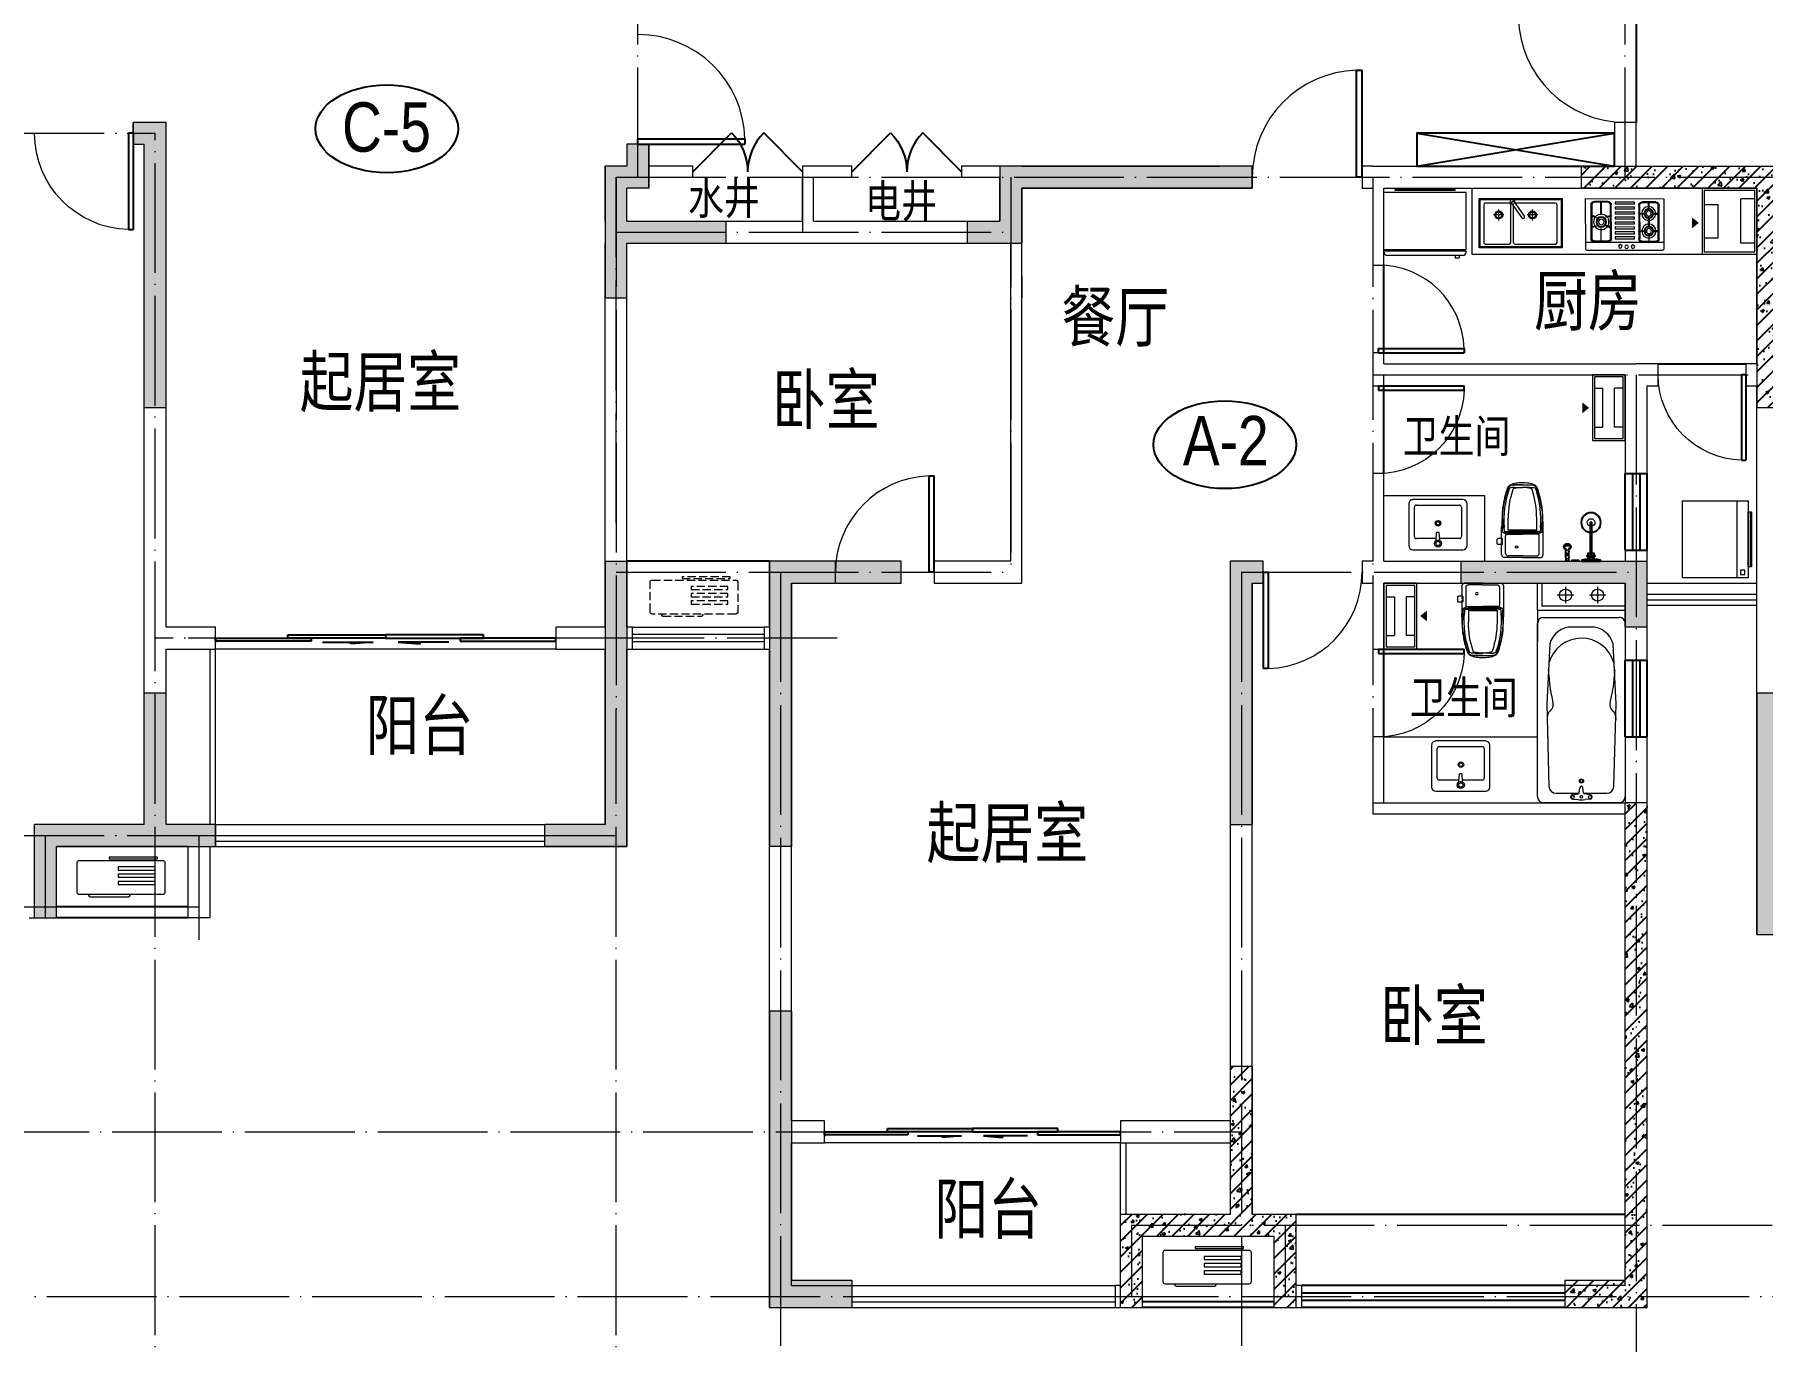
# Model space of a CAD drawing. Extents: x -20965 to 69695, y -16099 to 25481.
# Drawn here: x 33252 to 49002, y -2029 to 9880 of the extents above; entities that cross this region are included whole.
import ezdxf
from ezdxf.enums import TextEntityAlignment as Align

# ---------------------------------------------------------------- set-up
doc = ezdxf.new("R2010")
doc.units = 0
doc.header["$LTSCALE"] = 1000
doc.header["$MEASUREMENT"] = 0
doc.linetypes.add('DASH', pattern=[0.35, 0.25, -0.1])
doc.linetypes.add('DOTE', pattern=[2.42, 2, -0.2, 0.02, -0.2])
doc.layers.get('0').update_dxf_attribs({"linetype": 'CONTINUOUS'})
for name, color, linetype in [('AXIS', 3, 'CONTINUOUS'), ('fd', 4, 'CONTINUOUS'), ('RAIL', 163, 'CONTINUOUS'), ('T-DESW', 6, 'CONTINUOUS'), ('WINDOW', 4, 'CONTINUOUS')]:
    doc.layers.add(name, color=color, linetype=linetype)
for name, color, linetype, lineweight in [('DOTE', 251, 'DOTE', 0), ('WALL', 255, 'CONTINUOUS', 20), ('五金', 136, 'CONTINUOUS', 9), ('家具', 159, 'CONTINUOUS', 9), ('看线', 170, 'CONTINUOUS', 0)]:
    doc.layers.add(name, color=color, linetype=linetype, lineweight=lineweight)
doc.styles.add('Arial', font='ARIAL.TTF')
pattern_1 = [(45, (-2010137.66, 221629.54), (-70.710678, 70.710678), []), (50, (-2010137.66, 221629.54), (286.904073, -25.100854), [30, -330]), (355, (-2010137.66, 221629.54), (-55.500533, 300.876853), [24, -264]), (100.4514, (-2010113.75, 221627.45), (231.403753, 275.775817), [25.496076, -280.456845]), (46.1842, (-2010137.66, 221709.54), (426.89642, -66.207606), [45, -495]), (96.6356, (-2010102.1, 221704.02), (373.86508, 389.64715), [38.244115, -420.6852]), (351.1842, (-2010137.66, 221709.54), (373.86478, 389.64744), [36, -396]), (21, (-2010097.66, 221689.54), (238.76282, -161.047556), [30, -330]), (326, (-2010097.66, 221689.54), (97.326133, 290.06002), [24, -264]), (71.4514, (-2010077.77, 221676.12), (336.08905, 129.0122), [25.496076, -280.456845]), (37.5, (-2010137.66, 221629.54), (4.863942, 133.1575415), [0, -260.8, 0, -268, 0, -265]), (7.5, (-2010137.66, 221629.54), (105.227815, 157.764685), [0, -152.8, 0, -254.8, 0, -101]), (327.5, (-2010226.86, 221629.54), (213.5289745, -9.0219487), [0, -100, 0, -312, 0, -414]), (317.5, (-2010266.86, 221629.54), (233.274468, 40.041993), [0, -130, 0, -207.2, 0, -294])]

# ---------------------------------------------------------------- blocks, each defined once
blk = doc.blocks.new('$plan$00000489')
for p, q in [((-1520, -310), (-1520, 310)), ((-1470, 360), (-50, 360)), ((0, 310), (0, -310)), ((-81, 18), (-122, 12)), ((-64, 71), (-72, 27)), ((-29, 71), (-25, 30)), ((-81, -18), (-122, -12)), ((-64, -71), (-72, -27)), ((-29, -71), (-25, -30)), ((-50, -360), (-1470, -360))]:
    blk.add_line(p, q)
blk.add_lwpolyline([(-77, 81), (-77, 207, 0.398606), (-134, 267), (-810, 285), (-1299, 260, 0.354414), (-1441, 76), (-1441, -76, 0.354414), (-1299, -260), (-810, -285), (-134, -267, 0.398606), (-77, -207), (-77, -20)], format="xyb")
at = {"lineweight": 13}
for points in [[(-1090, 273), (-1074, 271), (-1056, 270), (-1039, 268), (-1022, 266), (-1005, 265), (-989, 263), (-974, 262), (-961, 260), (-949, 259), (-939, 257), (-929, 256), (-921, 255), (-914, 253), (-908, 252), (-902, 251), (-896, 250), (-891, 249), (-886, 247), (-881, 246), (-876, 245), (-871, 244), (-866, 243), (-860, 241), (-855, 240), (-849, 239), (-844, 238), (-838, 237), (-832, 236), (-826, 236), (-821, 235), (-816, 234), (-811, 234), (-806, 234), (-801, 234), (-797, 234), (-793, 235), (-790, 235), (-786, 236), (-783, 237), (-779, 238), (-776, 240), (-773, 241), (-770, 243), (-767, 245), (-764, 247), (-762, 249), (-759, 251), (-757, 253), (-754, 255), (-752, 257), (-750, 259), (-748, 262), (-746, 264), (-744, 265), (-742, 267), (-740, 269), (-737, 271), (-735, 272), (-733, 273), (-730, 274), (-727, 275), (-723, 276), (-719, 277), (-714, 278), (-709, 279), (-703, 280), (-696, 281), (-690, 282), (-683, 283)], [(-1090, -273), (-1074, -271), (-1056, -270), (-1039, -268), (-1022, -266), (-1005, -265), (-989, -263), (-974, -262), (-961, -260), (-949, -259), (-939, -257), (-929, -256), (-921, -255), (-914, -253), (-908, -252), (-902, -251), (-896, -250), (-891, -249), (-886, -247), (-881, -246), (-876, -245), (-871, -244), (-866, -243), (-860, -241), (-855, -240), (-849, -239), (-844, -238), (-838, -237), (-832, -236), (-826, -236), (-821, -235), (-816, -234), (-811, -234), (-806, -234), (-801, -234), (-797, -234), (-793, -235), (-790, -235), (-786, -236), (-783, -237), (-779, -238), (-776, -240), (-773, -241), (-770, -243), (-767, -245), (-764, -247), (-762, -249), (-759, -251), (-757, -253), (-754, -255), (-752, -257), (-750, -259), (-748, -262), (-746, -264), (-744, -265), (-742, -267), (-740, -269), (-737, -271), (-735, -272), (-733, -273), (-730, -274), (-727, -275), (-723, -276), (-719, -277), (-714, -278), (-709, -279), (-703, -280), (-696, -281), (-690, -282), (-685, -282)]]:
    blk.add_lwpolyline(points, dxfattribs=at)
blk.add_lwpolyline([(-77, 20), (-77, 81)])
for centre, radius in [((-178, 0), 17.6), ((-47, 71), 12.6), ((-47, -71), 12.6)]:
    blk.add_circle(centre, radius, dxfattribs=at)
for centre, radius in [((-178, 0), 11.6), ((-48, 0), 9.88)]:
    blk.add_circle(centre, radius)
for centre, radius, start, end in [((-1470, 310), 50, 90, 180), ((-50, 310), 50, 0, 90), ((-122, 0), 12.5, 90, 270), ((-82, 28), 10, 278.2472, 349.7858), ((-47, 71), 17.6, 360, 180), ((-324, 0), 300, 354.3229, 5.6771), ((-82, -28), 10, 10.2142, 81.7528), ((-47, -71), 17.6, 180, 0), ((-1470, -310), 50, 180, 270), ((-50, -310), 50, 270, 0)]:
    blk.add_arc(centre, radius, start, end)
blk.add_arc((-1073, 0), 276, 105.6385, 254.9629, dxfattribs=at)
blk = doc.blocks.new('A$C0C200289')
at = {"layer": '家具'}
for p, q in [((-150, 72), (-150, 597)), ((600, 597), (-150, 597)), ((500, 623), (-48, 623)), ((-48, 613), (-48, 623)), ((500, 613), (-48, 613)), ((500, 613), (500, 623)), ((600, 72), (600, 597)), ((-144, 72), (-150, 72)), ((-150, 53), (-150, 62)), ((-144, 62), (-150, 62)), ((-144, 62), (-144, 72)), ((568, 22), (-118, 22)), ((499, 22), (499, 0)), ((535, 22), (535, 0)), ((594, 62), (594, 72)), ((594, 72), (600, 72)), ((594, 62), (600, 62)), ((600, 53), (600, 62)), ((499, 0), (535, 0))]:
    blk.add_line(p, q, dxfattribs=at)
at = {"layer": '家具', "color": 251}
for p, q in [((594, 72), (-144, 72)), ((594, 62), (-144, 62))]:
    blk.add_line(p, q, dxfattribs=at)
at = {"layer": '家具'}
for centre, start, end in [((-118, 53), 180, 270), ((568, 53), 270, 0)]:
    blk.add_arc(centre, 31.5, start, end, dxfattribs=at)
blk = doc.blocks.new('A$C1BE601A8')
at = {"layer": '家具'}
for p, q in [((0, 0), (0, 450)), ((0, 450), (757, 450)), ((757, 450), (757, 0)), ((757, 0), (0, 0))]:
    blk.add_line(p, q, dxfattribs=at)
at = {"layer": '家具', "color": 251}
for p, q in [((10, 10), (10, 440)), ((10, 440), (747, 440)), ((41, 393), (41, 50)), ((273, 408), (56, 408)), ((178, 248), (178, 348)), ((288, 50), (288, 393)), ((315, 427), (293, 411)), ((293, 411), (390, 273)), ((311, 393), (311, 50)), ((412, 288), (315, 427)), ((695, 408), (326, 408)), ((486, 248), (486, 348)), ((710, 50), (710, 393)), ((747, 440), (747, 10)), ((226, 300), (130, 300)), ((534, 300), (438, 300)), ((747, 10), (10, 10)), ((56, 35), (273, 35)), ((326, 35), (695, 35))]:
    blk.add_line(p, q, dxfattribs=at)
for centre, radius in [((178, 300), 36.1), ((178, 300), 27.1), ((486, 300), 36.1), ((486, 300), 27.1)]:
    blk.add_circle(centre, radius, dxfattribs=at)
for centre, radius, start, end in [((56, 393), 15, 90, 180), ((273, 393), 15, 0, 90), ((304, 419), 21.7, 342.6068, 267.3353), ((326, 393), 15, 90, 180), ((695, 393), 15, 0, 90), ((401, 281), 13.3, 214.971, 34.971), ((56, 50), 15, 180, 270), ((273, 50), 15, 270, 0), ((326, 50), 15, 180, 270), ((695, 50), 15, 270, 0)]:
    blk.add_arc(centre, radius, start, end, dxfattribs=at)
blk = doc.blocks.new('ddfdf')
at = {"layer": '家具'}
for p, q in [((15801, -30110), (15801, -30822)), ((16260, -30111), (15801, -30110)), ((16270, -30121), (16270, -30812)), ((15801, -30822), (16260, -30822))]:
    blk.add_line(p, q, dxfattribs=at)
at = {"layer": '家具', "color": 251}
for p, q in [((15826, -30314), (15826, -30189)), ((15834, -30314), (15834, -30189)), ((15856, -30159), (16163, -30159)), ((15856, -30167), (16163, -30167)), ((15952, -30159), (15957, -30157)), ((15968, -30208), (15952, -30159)), ((15957, -30157), (15973, -30206)), ((15973, -30206), (15968, -30208)), ((16062, -30157), (16046, -30206)), ((16046, -30206), (16051, -30208)), ((16051, -30208), (16067, -30159)), ((16067, -30159), (16062, -30157)), ((16185, -30189), (16185, -30315)), ((16193, -30189), (16193, -30315)), ((16201, -30822), (16202, -30111)), ((15829, -30248), (15829, -30252)), ((15947, -30248), (15829, -30248)), ((15829, -30252), (15947, -30252)), ((15832, -30556), (15832, -30379)), ((15832, -30379), (15849, -30379)), ((15849, -30379), (15849, -30556)), ((16163, -30337), (15856, -30336)), ((16163, -30345), (15856, -30344)), ((15878, -30556), (15878, -30380)), ((15878, -30380), (15894, -30380)), ((15894, -30380), (15894, -30556)), ((15923, -30556), (15923, -30380)), ((15923, -30380), (15940, -30380)), ((15940, -30380), (15940, -30556)), ((15947, -30252), (15947, -30248)), ((15968, -30295), (15952, -30344)), ((15952, -30344), (15957, -30346)), ((15957, -30346), (15973, -30297)), ((15973, -30297), (15968, -30295)), ((15968, -30556), (15968, -30380)), ((15968, -30380), (15985, -30380)), ((15985, -30380), (15985, -30556)), ((16014, -30556), (16014, -30380)), ((16014, -30380), (16030, -30380)), ((16030, -30380), (16030, -30556)), ((16046, -30297), (16051, -30295)), ((16062, -30346), (16046, -30297)), ((16051, -30295), (16067, -30344)), ((16059, -30556), (16059, -30380)), ((16059, -30380), (16076, -30380)), ((16067, -30344), (16062, -30346)), ((16072, -30252), (16072, -30248)), ((16072, -30248), (16190, -30248)), ((16190, -30253), (16072, -30252)), ((16076, -30380), (16076, -30556)), ((16104, -30556), (16104, -30380)), ((16104, -30380), (16121, -30380)), ((16121, -30380), (16121, -30556)), ((16150, -30556), (16150, -30380)), ((16150, -30380), (16166, -30380)), ((16166, -30380), (16166, -30556)), ((16190, -30248), (16190, -30253)), ((15829, -30682), (15829, -30686)), ((15904, -30682), (15829, -30682)), ((15829, -30686), (15904, -30686)), ((15831, -30750), (15831, -30624)), ((15849, -30556), (15832, -30556)), ((15839, -30750), (15839, -30624)), ((15861, -30594), (16167, -30595)), ((15861, -30602), (16167, -30603)), ((15894, -30556), (15878, -30556)), ((15904, -30686), (15904, -30682)), ((15940, -30556), (15923, -30556)), ((15937, -30595), (15937, -30654)), ((15942, -30595), (15937, -30595)), ((15937, -30654), (15942, -30654)), ((15942, -30654), (15942, -30595)), ((15985, -30556), (15968, -30556)), ((15968, -30684), (15968, -30688)), ((16063, -30684), (15968, -30684)), ((15968, -30688), (16063, -30688)), ((16030, -30556), (16014, -30556)), ((16076, -30556), (16059, -30556)), ((16063, -30688), (16063, -30684)), ((16095, -30595), (16095, -30654)), ((16099, -30595), (16095, -30595)), ((16095, -30654), (16099, -30654)), ((16099, -30654), (16099, -30595)), ((16121, -30556), (16104, -30556)), ((16126, -30690), (16126, -30685)), ((16126, -30685), (16199, -30685)), ((16199, -30690), (16126, -30690)), ((16166, -30556), (16150, -30556)), ((16189, -30625), (16189, -30750)), ((16197, -30625), (16197, -30750)), ((16199, -30685), (16199, -30690)), ((16167, -30772), (15861, -30772)), ((16167, -30780), (15861, -30780)), ((15937, -30780), (15937, -30720)), ((15937, -30720), (15942, -30720)), ((15942, -30780), (15937, -30780)), ((15942, -30720), (15942, -30780)), ((16095, -30780), (16095, -30720)), ((16095, -30720), (16099, -30720)), ((16099, -30780), (16095, -30780)), ((16099, -30720), (16099, -30780))]:
    blk.add_line(p, q, dxfattribs=at)
for centre, radius in [((16013, -30253), 70.1), ((16013, -30253), 47.3), ((16013, -30253), 41.8), ((16013, -30253), 25.3), ((16235, -30426), 16.2), ((16238, -30542), 16.2), ((16240, -30485), 16.2), ((15936, -30685), 63.7), ((15936, -30685), 43), ((15936, -30685), 38), ((15936, -30685), 23), ((16096, -30687), 63.7), ((16096, -30687), 43), ((16096, -30687), 38), ((16096, -30687), 23)]:
    blk.add_circle(centre, radius, dxfattribs=at)
for centre, radius, start, end in [((15856, -30189), 30, 89.961, 179.961), ((15856, -30189), 22, 89.961, 179.961), ((16163, -30189), 30, 359.961, 89.961), ((16163, -30189), 22, 359.961, 89.961), ((15856, -30314), 30, 179.961, 269.961), ((15856, -30314), 22, 179.961, 269.961), ((16163, -30315), 30, 269.961, 359.961), ((16163, -30315), 22, 269.961, 359.961), ((15861, -30624), 30, 89.961, 179.961), ((15861, -30624), 22, 89.961, 179.961), ((16167, -30625), 30, 359.961, 89.961), ((16167, -30625), 22, 359.961, 89.961), ((15861, -30750), 30, 179.961, 269.961), ((15861, -30750), 22, 179.961, 269.961), ((16167, -30750), 30, 269.961, 359.961), ((16167, -30750), 22, 269.961, 359.961)]:
    blk.add_arc(centre, radius, start, end, dxfattribs=at)
at = {"layer": '家具'}
for centre, start, end in [((16260, -30121), 0, 89.961), ((16260, -30812), 269.961, 0)]:
    blk.add_arc(centre, 10, start, end, dxfattribs=at)
blk = doc.blocks.new('A$C0CD3177F')
at = {"layer": '家具', "color": 8, "linetype": 'DASH', "ltscale": 0.3}
for p, q in [((320, 10), (320, 20)), ((693, 20), (693, 10)), ((683, 0), (330, 0))]:
    blk.add_line(p, q, dxfattribs=at)
at = {"layer": '家具', "linetype": 'DASH', "ltscale": 0.3}
blk.add_lwpolyline([(20, 20), (780, 20, 0.414214), (800, 40), (800, 310, 0.414214), (780, 330), (20, 330, 0.414214), (0, 310), (0, 40, 0.414214)], format="xyb", close=True, dxfattribs=at)
at = {"layer": '家具', "color": 8, "linetype": 'DASH', "ltscale": 0.3}
for points in [[(69, 359), (509, 359), (509, 344), (69, 344)], [(90, 272), (426, 272), (426, 243), (90, 243)], [(90, 206), (426, 206), (426, 177), (90, 177)], [(90, 140), (426, 140), (426, 111), (90, 111)]]:
    blk.add_lwpolyline(points, close=True, dxfattribs=at)
for centre, start, end in [((330, 10), 180, 270), ((683, 10), 270, 0)]:
    blk.add_arc(centre, 10, start, end, dxfattribs=at)
blk = doc.blocks.new('dfdsf')
at = {"layer": '家具'}
for p, q in [((-6119, -27345), (-6119, -27726)), ((-5626, -27307), (-6081, -27307)), ((-5588, -27726), (-5588, -27345)), ((-6081, -27765), (-5626, -27765))]:
    blk.add_line(p, q, dxfattribs=at)
at = {"layer": '家具', "color": 8}
for p, q in [((-5872, -27364), (-5886, -27364)), ((-5867, -27351), (-5876, -27341)), ((-5867, -27377), (-5876, -27387)), ((-5870, -27392), (-5866, -27466)), ((-5854, -27345), (-5854, -27332)), ((-5854, -27383), (-5854, -27396)), ((-5837, -27392), (-5841, -27466)), ((-5831, -27341), (-5840, -27350)), ((-5831, -27387), (-5840, -27377)), ((-5835, -27364), (-5821, -27364)), ((-6068, -27695), (-6068, -27428)), ((-6049, -27409), (-5869, -27409)), ((-5866, -27466), (-5841, -27466)), ((-5838, -27409), (-5658, -27409)), ((-5639, -27428), (-5639, -27695)), ((-5658, -27714), (-6049, -27714))]:
    blk.add_line(p, q, dxfattribs=at)
for centre, radius in [((-5854, -27364), 32.3), ((-5854, -27364), 18.8), ((-5855, -27549), 25.4), ((-5855, -27549), 16)]:
    blk.add_circle(centre, radius, dxfattribs=at)
at = {"layer": '家具'}
for centre, start, end in [((-6081, -27345), 90, 180), ((-5626, -27345), 0, 90), ((-6081, -27726), 180, 270), ((-5626, -27726), 270, 0)]:
    blk.add_arc(centre, 38.1, start, end, dxfattribs=at)
at = {"layer": '家具', "color": 8}
for centre, start, end in [((-6049, -27428), 90, 180), ((-5658, -27428), 0, 90), ((-6049, -27695), 180, 270), ((-5658, -27695), 270, 0)]:
    blk.add_arc(centre, 19.1, start, end, dxfattribs=at)
blk = doc.blocks.new('A$C37A63D83')
at = {"layer": '家具', "color": 8}
for p, q in [((152, 636), (128, 636)), ((136, 660), (323, 660)), ((229, 660), (136, 660)), ((162, 636), (152, 636)), ((162, 636), (229, 636)), ((297, 636), (229, 636)), ((297, 636), (307, 636)), ((307, 636), (331, 636)), ((49, 230), (49, 316)), ((99, 250), (99, 356)), ((360, 250), (360, 356)), ((38, 172), (42, 172)), ((40, 153), (40, 162)), ((49, 230), (229, 230)), ((49, 230), (91, 212)), ((49, 125), (49, 165)), ((54, 279), (54, 280)), ((63, 275), (58, 275)), ((63, 253), (63, 275)), ((76, 36), (76, 198)), ((81, 235), (229, 235)), ((91, 212), (229, 212)), ((99, 221), (229, 221)), ((229, 247), (103, 247)), ((111, 247), (229, 247)), ((229, 247), (356, 247)), ((348, 247), (229, 247)), ((378, 235), (229, 235)), ((409, 230), (229, 230)), ((360, 221), (229, 221)), ((368, 212), (229, 212)), ((409, 230), (368, 212)), ((382, 36), (382, 198)), ((396, 253), (396, 275)), ((396, 275), (400, 275)), ((38, 118), (42, 118)), ((40, 137), (40, 146)), ((40, 121), (40, 130)), ((229, 14), (99, 14)), ((229, 14), (360, 14))]:
    blk.add_line(p, q, dxfattribs=at)
at = {"layer": '家具'}
for p, q in [((409, 230), (409, 316)), ((0, 125), (0, 165)), ((38, 172), (7, 172)), ((40, 170), (40, 275)), ((405, 279), (405, 280)), ((418, 23), (418, 275)), ((38, 118), (7, 118)), ((40, 23), (40, 122)), ((229, 0), (63, 0)), ((229, 0), (396, 0))]:
    blk.add_line(p, q, dxfattribs=at)
at = {"layer": '家具', "color": 8}
blk.add_circle((176, 95), 11.4, dxfattribs=at)
at = {"layer": '家具'}
for centre, radius, start, end in [((979, 321), 939, 160.4627, 171.8238), ((107, 630), 13.5, 147.2649, 160.4629), ((159, 597), 75.7, 123.7473, 147.2649), ((217, 423), 257, 87.121, 112.8427), ((242, 423), 257, 67.1573, 92.879), ((300, 597), 75.7, 32.7351, 56.2527), ((346, 630), 13.5, 21.3401, 45.0457), ((352, 630), 13.5, 19.5371, 32.7351), ((-520, 321), 939, 8.1773, 19.5371), ((7035, 15), 7000, 176.3999, 177.8752), ((-6576, 15), 7000, 2.1248, 3.6001), ((7, 165), 7.2, 90, 180), ((7, 125), 7.2, 180, 270), ((63, 23), 22.5, 180, 270), ((396, 23), 22.5, 270, 0)]:
    blk.add_arc(centre, radius, start, end, dxfattribs=at)
at = {"layer": '家具', "color": 8}
for centre, radius, start, end in [((824, 353), 776, 158.6599, 172.4763), ((113, 630), 13.5, 134.9543, 158.6599), ((347, 396), 344, 131.9223, 134.9543), ((130, 611), 25.3, 94.6124, 166.2529), ((138, 626), 34, 87.4207, 128.0687), ((214, 386), 250, 86.5925, 104.1516), ((245, 386), 250, 75.8484, 93.4075), ((321, 626), 34, 51.9313, 92.5793), ((329, 611), 25.3, 13.7471, 85.3876), ((112, 396), 344, 45.0457, 48.0777), ((-365, 353), 776, 7.5237, 21.3401), ((942, 340), 881, 161.7059, 184.2897), ((933, 353), 834, 161.5027, 179.8181), ((159, 612), 18, 109.1813, 161.5027), ((300, 612), 18, 18.4973, 70.8187), ((-474, 353), 834, 0.1819, 18.4973), ((-483, 340), 881, 355.7103, 18.2941), ((545, 367), 499, 169.8851, 189.9823), ((-86, 367), 499, 350.0177, 10.1149), ((42, 165), 7.2, 0, 90), ((58, 279), 4.5, 180, 270), ((81, 253), 18, 180, 270), ((99, 198), 22.5, 90, 180), ((103, 250), 3.6, 180, 270), ((356, 250), 3.6, 270, 0), ((360, 198), 22.5, 0, 90), ((378, 253), 18, 270, 0), ((400, 279), 4.5, 270, 0), ((42, 125), 7.2, 270, 0), ((99, 36), 22.5, 180, 270), ((360, 36), 22.5, 270, 0)]:
    blk.add_arc(centre, radius, start, end, dxfattribs=at)
blk = doc.blocks.new('A$C6EA5130D')
at = {"layer": '五金', "lineweight": -3}
for p, q in [((85, 353), (85, 30)), ((95, 30), (95, 353)), ((68, 25), (68, 15)), ((111, 25), (111, 15)), ((291, 38), (291, 113)), ((321, 60), (291, 60)), ((321, 38), (321, 113))]:
    blk.add_line(p, q, dxfattribs=at)
at = {"layer": '五金', "color": 8}
for p, q in [((75, 22), (75, 15)), ((105, 25), (105, 15))]:
    blk.add_line(p, q, dxfattribs=at)
at = {"layer": '五金', "lineweight": -3}
for points in [[(175, 0), (5, 0), (5, 10), (34, 15), (80, 15)], [(62, 46), (52, 46), (52, 50), (62, 50)], [(75, 25), (62, 25), (62, 70), (85, 70)], [(95, 70), (118, 70), (118, 25), (105, 25)], [(100, 15), (145, 15), (175, 10), (175, 0)], [(118, 50), (128, 50), (128, 46), (118, 46)], [(294, 29), (294, 0), (317, 0), (317, 29)]]:
    blk.add_lwpolyline(points, dxfattribs=at)
for points in [[(59, 0), (59, 10), (121, 10), (121, 0)], [(261, 0), (261, 10), (205, 10), (205, 0)]]:
    blk.add_lwpolyline(points, close=True, dxfattribs=at)
at = {"layer": '五金', "color": 8}
for points in [[(80, 22), (75, 22), (75, 50), (85, 50)], [(95, 50), (105, 50), (105, 22), (100, 22)]]:
    blk.add_lwpolyline(points, dxfattribs=at)
blk.add_lwpolyline([(80, 10), (80, 30), (100, 30), (100, 10)], close=True, dxfattribs=at)
at = {"layer": '五金', "lineweight": -3}
blk.add_circle((90, 353), 89.5, dxfattribs=at)
at = {"layer": '五金', "color": 8}
for centre, radius in [((90, 353), 5), ((306, 87), 15), ((306, 38), 15)]:
    blk.add_circle(centre, radius, dxfattribs=at)
for centre, radius, start, end in [((90, 353), 35, 278.2132, 261.7868), ((90, 353), 9, 303.749, 236.251), ((306, 87), 17, 331.9275, 208.0725), ((306, 38), 17, 151.9275, 226.6641), ((306, 38), 17, 313.3359, 28.0725)]:
    blk.add_arc(centre, radius, start, end, dxfattribs=at)
at = {"layer": '五金', "lineweight": -3}
for centre, start, end in [((274, 107), 19.6733, 73.5819), ((337, 107), 106.4181, 160.3267)]:
    blk.add_arc(centre, 17.7, start, end, dxfattribs=at)
at = {"layer": '五金', "lineweight": -3, "extrusion": (0, 0, -1)}
for centre, major_axis, ratio, start_param, end_param in [((306, 136), (33.6, 0), 0.612909, 2.761972, 6.662806), ((306, 126), (-31.4, 0), 0.47884, -1.072899, 4.214492)]:
    blk.add_ellipse(centre, major_axis=major_axis, ratio=ratio, start_param=start_param, end_param=end_param, dxfattribs=at)
blk = doc.blocks.new('wash')
at = {"layer": '家具'}
blk.add_line((1203882, -500462), (1203882, -501162), dxfattribs=at)
for points in [[(1203382, -500462), (1203382, -501162), (1203982, -501162), (1203982, -500462)], [(1203952, -500532), (1203912, -500532), (1203912, -500492), (1203952, -500492)], [(1204002, -501062), (1204002, -500562), (1203982, -500562), (1203982, -501062)], [(1204002, -501062), (1204012, -501062), (1204012, -500562), (1204002, -500562)]]:
    blk.add_lwpolyline(points, close=True, dxfattribs=at)
blk = doc.blocks.new('A$C0032228E')
at = {"layer": 'fd'}
blk.add_lwpolyline([(302, 0, 100, 0, 0), (302, 62, 0, 0, 0)], format="xyseb", dxfattribs=at)
at = {"layer": '家具'}
for p, q in [((123, 372), (123, 295)), ((477, 372), (477, 295)), ((477, 295), (123, 295)), ((477, 189), (123, 189)), ((123, 112), (123, 189)), ((477, 112), (477, 189))]:
    blk.add_line(p, q, dxfattribs=at)
for points in [[(600, 392), (0, 392), (0, 92), (600, 92)], [(580, 372), (20, 372), (20, 112), (580, 112)]]:
    blk.add_lwpolyline(points, close=True, dxfattribs=at)
blk = doc.blocks.new('A$C6CE46E26')
at = {"layer": 'fd'}
blk.add_lwpolyline([(0, 284, 100, 0, 0), (62, 284, 0, 0, 0)], format="xyseb", dxfattribs=at)
at = {"layer": '家具'}
for p, q in [((445, 98), (445, 502)), ((572, 502), (445, 502)), ((112, 452), (239, 452)), ((239, 148), (239, 452)), ((112, 148), (239, 148)), ((572, 98), (445, 98))]:
    blk.add_line(p, q, dxfattribs=at)
for points in [[(592, 0), (592, 600), (92, 600), (92, 0)], [(572, 20), (572, 580), (112, 580), (112, 20)]]:
    blk.add_lwpolyline(points, close=True, dxfattribs=at)
blk = doc.blocks.new('$DorLib2D$00000138')
at = {"color": 0, "linetype": 'Continuous'}
for p, q in [((-0.2875, 0), (-0.2875, 0.1538)), ((-0.2875, 0.1538), (0, 0.1538)), ((0, 0.1538), (0, 0)), ((0.2875, 0.1538), (0, 0.1538)), ((0.2875, 0), (0.2875, 0.1538)), ((-0.5, -0.1399), (-0.5, 0)), ((-0.5, 0), (-0.2187, 0)), ((0, 0), (-0.2875, 0)), ((-0.2187, 0), (-0.2187, -0.1399)), ((0, 0), (0.2875, 0)), ((0.2187, 0), (0.2187, -0.1399)), ((0.5, 0), (0.2187, 0)), ((0.5, 0), (0.5, -0.1946)), ((0.5, -0.1399), (0.5, 0)), ((-0.2187, -0.1399), (-0.5, -0.1399)), ((0.2187, -0.1399), (0.5, -0.1399)), ((-0.1857, -0.186), (-0.037, -0.186)), ((-0.037, -0.186), (-0.1019, -0.2583)), ((-0.1019, -0.2583), (-0.1019, -0.186)), ((0.1857, -0.186), (0.037, -0.186)), ((0.037, -0.186), (0.1019, -0.2583)), ((0.1019, -0.2583), (0.1019, -0.186))]:
    blk.add_line(p, q, dxfattribs=at)
blk = doc.blocks.new('$DorLib2D$00000001')
for p, q in [((0.45, 0.975), (0.5, 0.975)), ((0.45, 0), (0.45, 0.975)), ((0.5, 0), (0.5, 0.975)), ((0.5, 0), (0.45, 0))]:
    blk.add_line(p, q)
at = {"lineweight": 13}
blk.add_arc((0.475, 0), 0.975, 91.4693, 180, dxfattribs=at)
blk = doc.blocks.new('$DorLib2D$00000114')
at = {"color": 0}
blk.add_line((0.5, 0), (-0.207, 0.707), dxfattribs=at)
blk.add_arc((0.5, 0), 1, 135, 180, dxfattribs=at)
blk = doc.blocks.new('$TCHSYS$WIN2D')
for p, q in [((-0.5, 0.5), (0.5, 0.5)), ((-0.5, 0.5), (-0.5, -0.5)), ((0.5, 0.5), (0.5, -0.5)), ((0.5, 0.167), (-0.5, 0.167)), ((0.5, -0.167), (-0.5, -0.167)), ((-0.5, -0.5), (0.5, -0.5))]:
    blk.add_line(p, q)
blk = doc.blocks.new('fgsdfgf')
at = {"layer": '家具'}
for p, q in [((1635507, 24828), (1636424, 24828)), ((1636424, 24828), (1636424, 24228))]:
    blk.add_line(p, q, dxfattribs=at)
at = {"layer": '家具', "rotation": 179.9999999466392}
blk.add_blockref('dfdsf', (1630145, -2974), dxfattribs=at)
blk = doc.blocks.new('A$C6C0F5C48')
h = blk.add_hatch()
h.set_pattern_fill('钢筋混凝土', color=8, scale=40, style=0)
h.set_pattern_definition(pattern_1)
h.paths.add_polyline_path([(10300, -3800), (9400, -3800), (9400, -4400), (8600, -4400), (8600, -3600), (8400, -3600), (8400, -4600), (9600, -4600), (9600, -4000), (10500, -4000), (10500, -3200), (10300, -3200)])
h.paths.add_polyline_path([(9200, -7600), (9400, -7600), (9400, -7100), (10300, -7100), (10300, -6900), (9400, -6900), (9400, -6600), (9600, -6600), (9600, -6200), (9400, -6200), (9400, -6400), (9200, -6400)])
h.paths.add_polyline_path([(12800, -6400), (12800, -6900), (12500, -6900), (12500, -7100), (13000, -7100), (13000, -6600), (15100, -6600), (15100, -6400)])
h = blk.add_hatch()
h.set_pattern_fill('钢筋混凝土', color=8, scale=40, style=0)
h.set_pattern_definition(pattern_1)
h.paths.add_polyline_path([(-400, -6550), (-400, -6450), (-650, -6450), (-650, -6800), (150, -6800), (150, -6550)])
h.paths.add_polyline_path([(1400, -6000), (1400, -6550), (1300, -6550), (1300, -6800), (1400, -6800), (1400, -7500), (1600, -7500), (1600, -6200), (3300, -6200), (3300, -6000)])
h.paths.add_polyline_path([(5000, -6200), (5000, -8600), (5200, -8600), (5200, -6000), (4900, -6000), (4900, -6200)])
h.paths.add_polyline_path([(1600, -8400), (1400, -8400), (1400, -11750), (800, -11750), (800, -12050), (1050, -12050), (1050, -11950), (1600, -11950)])
h = blk.add_hatch()
h.set_pattern_fill('钢筋混凝土', color=8, scale=40, style=0)
h.set_pattern_definition(pattern_1)
h.paths.add_polyline_path([(24200, -6500), (23900, -6500), (23900, -6900), (24200, -6900)])
h.paths.add_polyline_path([(24100, -6900), (23900, -6900), (23900, -8800), (24100, -8800)])
h.paths.add_polyline_path([(18100, -6400), (18100, -6600), (19700, -6600), (19700, -8600), (19900, -8600), (19900, -6400)])
h = blk.add_hatch()
h.set_pattern_fill('钢筋混凝土', color=8, scale=40, style=0)
h.set_pattern_definition(pattern_1)
h.paths.add_polyline_path([(17000, -10000), (17000, -10200), (18500, -10200), (18500, -10600), (18700, -10600), (18700, -10000)])
h.paths.add_polyline_path([(19900, -11200), (19700, -11200), (19700, -13400), (20450, -13400), (20450, -13200), (19900, -13200)])
h.paths.add_polyline_path([(27700, -13400), (27700, -8500), (27500, -8500), (27500, -13200), (26750, -13200), (26750, -13400)])
h.paths.add_polyline_path([(23300, -13400), (23500, -13400), (23500, -12750), (24700, -12750), (24700, -13400), (24900, -13400), (24900, -12550), (24100, -12550), (24100, -11100), (23900, -11100), (23900, -12550), (23300, -12550), (23300, -13200), (23150, -13200), (23150, -13400)])
h = blk.add_hatch()
h.set_pattern_fill('钢筋混凝土', color=8, scale=40, style=0)
h.set_pattern_definition(pattern_1)
h.paths.add_polyline_path([(1550, -13250), (1550, -13000), (1050, -13000), (1050, -12950), (800, -12950), (800, -13250)])
h.paths.add_polyline_path([(5650, -12600), (5650, -12400), (5200, -12400), (5200, -11200), (5000, -11200), (5000, -12400), (4000, -12400), (4000, -13250), (4200, -13250), (4200, -12600)])
h.paths.add_polyline_path([(8650, -12400), (8650, -12600), (9400, -12600), (9400, -10000), (9200, -10000), (9200, -12400)])
h = blk.add_hatch()
h.set_pattern_fill('钢筋混凝土', color=8, scale=40, style=0)
h.set_pattern_definition(pattern_1)
h.paths.add_polyline_path([(11900, -10200), (11900, -10000), (10700, -10000), (10700, -12600), (10900, -12600), (10900, -10200)])
h.paths.add_polyline_path([(14900, -10000), (14900, -12400), (15100, -12400), (15100, -10200), (15200, -10200), (15200, -10000)])
h.paths.add_polyline_path([(10900, -14100), (10700, -14100), (10700, -16800), (11450, -16800), (11450, -16550), (10900, -16550)])
h = blk.add_hatch()
h.set_pattern_fill('钢筋混凝土', color=8, scale=40, style=0)
h.set_pattern_definition(pattern_1)
h.paths.add_polyline_path([(15100, -14600), (14900, -14600), (14900, -15950), (13900, -15950), (13900, -16800), (14100, -16800), (14100, -16150), (15300, -16150), (15300, -16800), (15500, -16800), (15500, -15950), (15100, -15950)])
h.paths.add_polyline_path([(18700, -16800), (18700, -12200), (18500, -12200), (18500, -16550), (17950, -16550), (17950, -16800)])
at = {"layer": 'WALL', "color": 6}
for p, q in [((5200, -6000), (4900, -6000)), ((4900, -6200), (4900, -6000)), ((5200, -8600), (5200, -6000)), ((4900, -6200), (5000, -6200)), ((5000, -8600), (5000, -6200)), ((9600, -6200), (9400, -6200)), ((9400, -6200), (9400, -6400)), ((9600, -6200), (9600, -6600)), ((9400, -6400), (9200, -6400)), ((9200, -6400), (9200, -7600)), ((15100, -6400), (12800, -6400)), ((12800, -6400), (12800, -6900)), ((15100, -6400), (15100, -6600)), ((18100, -6600), (18100, -6400)), ((18100, -6400), (19900, -6400)), ((9400, -6900), (9400, -6600)), ((9600, -6600), (9400, -6600)), ((13000, -6600), (13000, -7100)), ((15100, -6600), (13000, -6600)), ((19700, -6600), (18100, -6600)), ((19700, -6600), (19700, -8600)), ((9400, -6900), (10300, -6900)), ((10300, -6900), (10300, -7100)), ((12500, -6900), (12800, -6900)), ((12500, -6900), (12500, -7100)), ((9400, -7100), (10300, -7100)), ((9400, -7600), (9400, -7100)), ((12500, -7100), (13000, -7100)), ((9200, -7600), (9400, -7600)), ((5000, -8600), (5200, -8600)), ((19700, -8600), (19900, -8600)), ((9200, -10000), (9400, -10000)), ((9200, -10000), (9200, -12400)), ((9400, -10000), (9400, -12600)), ((11900, -10000), (10700, -10000)), ((10700, -10000), (10700, -12600)), ((11900, -10200), (11900, -10000)), ((15200, -10000), (14900, -10000)), ((14900, -12400), (14900, -10000)), ((15200, -10200), (15200, -10000)), ((17000, -10000), (17000, -10200)), ((17000, -10000), (18700, -10000)), ((18700, -10600), (18700, -10000)), ((10900, -10200), (11900, -10200)), ((10900, -10200), (10900, -12600)), ((15100, -10200), (15200, -10200)), ((15100, -10200), (15100, -12400)), ((17000, -10200), (18500, -10200)), ((18500, -10600), (18500, -10200)), ((18700, -10600), (18500, -10600)), ((5000, -12400), (5000, -11200)), ((5000, -11200), (5200, -11200)), ((5200, -12400), (5200, -11200)), ((19700, -11200), (19900, -11200)), ((19700, -11200), (19700, -13400)), ((18500, -16550), (18500, -12200)), ((18700, -12200), (18500, -12200)), ((18700, -16800), (18700, -12200)), ((4000, -13250), (4000, -12400)), ((5000, -12400), (4000, -12400)), ((5650, -12400), (5200, -12400)), ((5650, -12600), (5650, -12400)), ((9200, -12400), (8650, -12400)), ((8650, -12600), (8650, -12400)), ((14900, -12400), (15100, -12400)), ((4200, -13250), (4200, -12600)), ((4200, -12600), (5650, -12600)), ((8650, -12600), (9400, -12600)), ((10900, -12600), (10700, -12600)), ((4000, -13250), (4200, -13250)), ((19700, -13400), (20450, -13400)), ((10700, -14100), (10700, -16800)), ((10900, -14100), (10700, -14100)), ((10900, -14100), (10900, -16550)), ((14900, -15950), (14900, -14600)), ((14900, -14600), (15100, -14600)), ((15100, -14600), (15100, -15950)), ((13900, -16800), (13900, -15950)), ((13900, -15950), (14900, -15950)), ((15100, -15950), (15500, -15950)), ((15500, -16800), (15500, -15950)), ((14100, -16800), (14100, -16150)), ((14100, -16150), (15300, -16150)), ((15300, -16800), (15300, -16150)), ((10900, -16550), (11450, -16550)), ((11450, -16550), (11450, -16800)), ((17950, -16550), (18500, -16550)), ((17950, -16550), (17950, -16800)), ((10700, -16800), (11450, -16800)), ((13900, -16800), (14100, -16800)), ((15300, -16800), (15500, -16800)), ((17950, -16800), (18700, -16800))]:
    blk.add_line(p, q, dxfattribs=at)
blk = doc.blocks.new('A$C4EB5717C')
at = {"layer": '家具', "color": 8}
for p, q in [((520, 110), (520, 120)), ((883, 100), (530, 100)), ((893, 120), (893, 110))]:
    blk.add_line(p, q, dxfattribs=at)
at = {"layer": '家具'}
blk.add_lwpolyline([(220, 120), (980, 120, 0.414214), (1000, 140), (1000, 410, 0.414214), (980, 430), (220, 430, 0.414214), (200, 410), (200, 140, 0.414214)], format="xyb", close=True, dxfattribs=at)
at = {"layer": '家具', "color": 8}
for points in [[(269, 459), (709, 459), (709, 444), (269, 444)], [(290, 372), (626, 372), (626, 343), (290, 343)], [(290, 306), (626, 306), (626, 277), (290, 277)], [(290, 240), (626, 240), (626, 211), (290, 211)]]:
    blk.add_lwpolyline(points, close=True, dxfattribs=at)
for centre, start, end in [((530, 110), 180, 270), ((883, 110), 270, 0)]:
    blk.add_arc(centre, 10, start, end, dxfattribs=at)

msp = doc.modelspace()

# ---------------------------------------------------------------- linework, layer by layer
for p, q in [((47852.5, 10080), (47852.5, 9080)), ((45852.5, 8980), (47652.5, 8680)), ((45852.5, 8680), (47652.5, 8980)), ((42252.5, 8680), (42252.5, 8680))]:
    msp.add_line(p, q)
msp.add_lwpolyline([(47652.5, 8680), (47652.5, 8980), (45852.5, 8980), (45852.5, 8680)], close=True)
at = {"layer": 'DOTE', "ltscale": 0.5}
for p, q in [((47752.5, 8580), (47752.5, 11280)), ((38752.5, 8580), (38752.5, 11180)), ((28048.1, 8980), (34352.5, 8980)), ((34352.5, -3181.2), (34352.5, 8980)), ((38552.5, 8580), (38552.5, 3730)), ((38552.5, 8580), (49360.8, 8580)), ((38552.5, 5430), (38552.5, 8580)), ((38552.5, 8580), (38552.5, 8080)), ((40252.5, 8580), (40252.5, 8080)), ((42152.5, 8580), (42152.5, 4980)), ((45452.5, 8580), (45452.5, 2880)), ((38552.5, 8080), (42152.5, 8080)), ((45452.5, 6780), (48952.5, 6780)), ((47852.5, 6780), (47852.5, -3382.7)), ((38552.5, 4980), (42152.5, 4980)), ((40052.5, 4980), (40052.5, -3382.7)), ((44252.5, 4980), (47852.5, 4980)), ((44252.5, 4980), (44252.5, -3382.7)), ((40567, 4380), (34352.5, 4380)), ((38552.5, 4380), (34652.5, 4380)), ((38552.5, -3181.2), (38552.5, 3730)), ((45452.5, 2880), (47852.5, 2880)), ((28048.1, 2580), (38552.5, 2580)), ((33352.5, 1830), (33352.5, 2580)), ((34752.5, 1630), (34752.5, 2580)), ((28048.1, 1930), (34752.5, 1930)), ((27910.4, -120), (44252.5, -120)), ((43252.5, -970), (56852.5, -970)), ((43252.5, -970), (43252.5, -1620)), ((44652.5, -970), (44652.5, -1620)), ((26102.9, -1620), (56852.5, -1620))]:
    msp.add_line(p, q, dxfattribs=at)
at = {"layer": 'RAIL'}
for p, q in [((34652.5, 1930), (33452.5, 1930)), ((34652.5, 1830), (33452.5, 1830)), ((44552.5, -1670), (43352.5, -1670)), ((44552.5, -1720), (43352.5, -1720))]:
    msp.add_line(p, q, dxfattribs=at)
at = {"layer": 'T-DESW'}
for centre in [(36463, 9021.1), (44102.3, 6142.3)]:
    msp.add_ellipse(centre, major_axis=(-650, 0), ratio=0.6153846, dxfattribs=at)
at = {"layer": 'WALL'}
for p, q in [((34452.5, 9080), (34152.5, 9080)), ((34152.5, 9080), (34152.5, 8880)), ((34452.5, 4480), (34452.5, 9080)), ((47852.5, 9080), (47652.5, 9080)), ((47652.5, 9080), (47652.5, 8680)), ((47852.5, 8680), (47852.5, 9080)), ((34152.5, 8880), (34252.5, 8880)), ((34252.5, 4380), (34252.5, 8880)), ((38852.5, 8880), (38652.5, 8880)), ((38652.5, 8880), (38652.5, 8680)), ((38852.5, 8480), (38852.5, 8880)), ((38452.5, 8180), (38452.5, 8680)), ((38652.5, 8680), (38452.5, 8680)), ((39252.5, 8680), (38852.5, 8680)), ((38852.5, 8680), (38852.5, 8580)), ((39252.5, 8580), (39252.5, 8680)), ((40252.5, 8680), (40252.5, 8680)), ((40252.5, 8680), (40252.5, 8580)), ((40702.5, 8680), (40252.5, 8680)), ((40702.5, 8580), (40702.5, 8680)), ((40702.5, 8580), (40702.5, 8680)), ((42252.5, 8680), (41702.5, 8680)), ((41702.5, 8680), (41702.5, 8580)), ((41702.5, 8680), (41702.5, 8680)), ((41702.5, 8680), (41702.5, 8580)), ((42252.5, 8680), (44052.5, 8680)), ((44352.5, 8680), (44052.5, 8680)), ((44352.5, 8480), (44352.5, 8680)), ((45452.5, 8680), (45352.5, 8680)), ((45352.5, 8680), (45352.5, 8480)), ((45452.5, 8680), (47652.5, 8680)), ((47852.5, 8680), (49052.5, 8680)), ((38852.5, 8580), (39252.5, 8580)), ((40252.5, 8180), (40252.5, 8580)), ((40252.5, 8580), (40252.5, 8580)), ((40352.5, 8180), (40352.5, 8580)), ((40352.5, 8580), (40702.5, 8580)), ((41702.5, 8580), (42052.5, 8580)), ((41702.5, 8580), (41702.5, 8580)), ((42052.5, 8180), (42052.5, 8580)), ((38652.5, 8180), (38652.5, 8480)), ((38852.5, 8480), (38652.5, 8480)), ((42252.5, 8480), (44252.5, 8480)), ((42252.5, 4880), (42252.5, 8480)), ((44252.5, 8480), (44352.5, 8480)), ((45352.5, 8480), (45452.5, 8480)), ((45452.5, 8480), (45452.5, 7780)), ((45552.5, 7780), (45552.5, 8480)), ((45552.5, 8480), (47752.5, 8480)), ((47752.5, 8480), (48952.5, 8480)), ((48952.5, 6880), (48952.5, 8480)), ((38452.5, 8180), (38452.5, 8180)), ((38452.5, 8180), (38452.5, 7980)), ((38652.5, 8180), (40252.5, 8180)), ((40352.5, 8180), (41152.5, 8180)), ((41152.5, 8180), (42052.5, 8180)), ((38452.5, 7980), (38452.5, 7980)), ((38452.5, 4480), (38452.5, 7980)), ((38652.5, 7980), (40352.5, 7980)), ((38652.5, 4480), (38652.5, 7980)), ((40352.5, 7980), (41252.5, 7980)), ((41252.5, 7980), (42152.5, 7980)), ((42152.5, 5080), (42152.5, 7980)), ((45452.5, 7780), (45552.5, 7780)), ((42252.5, 7680), (42252.5, 7480)), ((42252.5, 7480), (42252.5, 7480)), ((45552.5, 6980), (45452.5, 6980)), ((45452.5, 6980), (45452.5, 6780)), ((45552.5, 6880), (45552.5, 6980)), ((45452.5, 6780), (45452.5, 6680)), ((45552.5, 6880), (47852.5, 6880)), ((45552.5, 6780), (47752.5, 6780)), ((45552.5, 6680), (45552.5, 6780)), ((47752.5, 6780), (47752.5, 5880)), ((48052.5, 6880), (47852.5, 6880)), ((48052.5, 6680), (48052.5, 6880)), ((48952.5, 6880), (48852.5, 6880)), ((48852.5, 6880), (48852.5, 6680)), ((45452.5, 6680), (45552.5, 6680)), ((47952.5, 6680), (48052.5, 6680)), ((47952.5, 5880), (47952.5, 6680)), ((48852.5, 6680), (48952.5, 6680)), ((48952.5, 3580), (48952.5, 6680)), ((45552.5, 5880), (45452.5, 5880)), ((45452.5, 5880), (45452.5, 5080)), ((45552.5, 5080), (45552.5, 5880)), ((47752.5, 5880), (47952.5, 5880)), ((40552.5, 5080), (39952.5, 5080)), ((39952.5, 4480), (39952.5, 5080)), ((40552.5, 4880), (40552.5, 5080)), ((42152.5, 5080), (41452.5, 5080)), ((41452.5, 5080), (41452.5, 4880)), ((44452.5, 5080), (44152.5, 5080)), ((44152.5, -20), (44152.5, 5080)), ((44452.5, 4880), (44452.5, 5080)), ((45452.5, 5080), (45352.5, 5080)), ((45352.5, 5080), (45352.5, 4880)), ((45552.5, 5080), (47752.5, 5080)), ((47952.5, 5180), (47752.5, 5180)), ((47752.5, 5180), (47752.5, 5080)), ((47952.5, 4980), (47952.5, 5180)), ((47952.5, 4180), (47952.5, 4980)), ((40152.5, 4880), (40552.5, 4880)), ((40152.5, 4380), (40152.5, 4880)), ((41452.5, 4880), (42252.5, 4880)), ((44352.5, 4880), (44452.5, 4880)), ((44352.5, -120), (44352.5, 4880)), ((45352.5, 4880), (45452.5, 4880)), ((45452.5, 4880), (45452.5, 4280)), ((45552.5, 4280), (45552.5, 4880)), ((45552.5, 4880), (47752.5, 4880)), ((47752.5, 4880), (47752.5, 4180)), ((34902.5, 4480), (34452.5, 4480)), ((34902.5, 4280), (34902.5, 4480)), ((38452.5, 4480), (38002.5, 4480)), ((38002.5, 4480), (38002.5, 4280)), ((38702.5, 4480), (38652.5, 4480)), ((38702.5, 4280), (38702.5, 4480)), ((39952.5, 4480), (39902.5, 4480)), ((39902.5, 4480), (39902.5, 4280)), ((34252.5, 2680), (34252.5, 4380)), ((34452.5, 4280), (34902.5, 4280)), ((34452.5, 2680), (34452.5, 4280)), ((38002.5, 4280), (38452.5, 4280)), ((38452.5, 2680), (38452.5, 4280)), ((38652.5, 4280), (38702.5, 4280)), ((38652.5, 2480), (38652.5, 4280)), ((39902.5, 4280), (39952.5, 4280)), ((39952.5, -120), (39952.5, 4280)), ((40152.5, -20), (40152.5, 4380)), ((45452.5, 4280), (45552.5, 4280)), ((47752.5, 4180), (47952.5, 4180)), ((45552.5, 3480), (45452.5, 3480)), ((45452.5, 3480), (45452.5, 2780)), ((45552.5, 2880), (45552.5, 3480)), ((47952.5, 3480), (47752.5, 3480)), ((47752.5, 3480), (47752.5, 2880)), ((47952.5, 2880), (47952.5, 3480)), ((48952.5, 1780), (48952.5, 3580)), ((45552.5, 2880), (47752.5, 2880)), ((47952.5, -1720), (47952.5, 2880)), ((34252.5, 2680), (33252.5, 2680)), ((34902.5, 2680), (34452.5, 2680)), ((34902.5, 2680), (34902.5, 2480)), ((38452.5, 2680), (37902.5, 2680)), ((37902.5, 2480), (37902.5, 2680)), ((45452.5, 2780), (47752.5, 2780)), ((47752.5, -1520), (47752.5, 2780)), ((33452.5, 1830), (33452.5, 2480)), ((34352.5, 2480), (33452.5, 2480)), ((34652.5, 2480), (34352.5, 2480)), ((34652.5, 1830), (34652.5, 2480)), ((34852.5, 1830), (34852.5, 2480)), ((34852.5, 2480), (34902.5, 2480)), ((38652.5, 2480), (37902.5, 2480)), ((33202.5, 1830), (33452.5, 1830)), ((34852.5, 1830), (34652.5, 1830)), ((48952.5, 1680), (48952.5, 1780)), ((48952.5, 1680), (49152.5, 1680)), ((39952.5, -1620), (39952.5, -120)), ((40452.5, -20), (40152.5, -20)), ((40452.5, -220), (40452.5, -20)), ((44152.5, -20), (43152.5, -20)), ((43152.5, -20), (43152.5, -220)), ((44352.5, -870), (44352.5, -120)), ((40152.5, -220), (40452.5, -220)), ((40152.5, -1520), (40152.5, -220)), ((43152.5, -220), (44152.5, -220)), ((44152.5, -870), (44152.5, -220)), ((43152.5, -1720), (43152.5, -870)), ((43152.5, -870), (44152.5, -870)), ((44352.5, -870), (44752.5, -870)), ((44752.5, -1520), (44752.5, -870)), ((43352.5, -1720), (43352.5, -1070)), ((43352.5, -1070), (44252.5, -1070)), ((44252.5, -1070), (44552.5, -1070)), ((44552.5, -1720), (44552.5, -1070)), ((40152.5, -1520), (40702.5, -1520)), ((40702.5, -1520), (40702.5, -1720)), ((44802.5, -1520), (44752.5, -1520)), ((44802.5, -1720), (44802.5, -1520)), ((47752.5, -1520), (47202.5, -1520)), ((47202.5, -1520), (47202.5, -1720)), ((39952.5, -1720), (39952.5, -1620)), ((39952.5, -1720), (40152.5, -1720)), ((40152.5, -1720), (40152.5, -1720)), ((40152.5, -1720), (40702.5, -1720)), ((43152.5, -1720), (43352.5, -1720)), ((44552.5, -1720), (44802.5, -1720)), ((47202.5, -1720), (47952.5, -1720))]:
    msp.add_line(p, q, dxfattribs=at)
msp.add_lwpolyline([(38252.5, 2480), (38252.5, 2480), (38652.5, 2480), (38652.5, 2480)], close=True, dxfattribs=at)
msp.add_lwpolyline([(43152.5, -1520), (43102.5, -1520), (43102.5, -1720), (43152.5, -1720)], dxfattribs=at)
at = {"layer": 'WINDOW'}
for p, q in [((45552.5, 6980), (45552.5, 7780)), ((48052.5, 6880), (48852.5, 6880)), ((45552.5, 5880), (45552.5, 6680)), ((39952.5, 5080), (38652.5, 5080)), ((45552.5, 3480), (45552.5, 4280)), ((44752.5, -870), (47752.5, -870))]:
    msp.add_line(p, q, dxfattribs=at)
at = {"layer": 'WINDOW', "extrusion": (0, 0, -1)}
for p, q in [((47202.5, -1520), (44802.5, -1520)), ((44802.5, -1586.7), (47202.5, -1586.7)), ((44802.5, -1653.3), (47202.5, -1653.3)), ((47202.5, -1720), (44802.5, -1720))]:
    msp.add_line(p, q, dxfattribs=at)
at = {"layer": '家具'}
for p, q in [((46352.8, 8480), (46352.8, 7880)), ((46352.8, 7880), (48952.5, 7880)), ((46952.5, 4630), (46952.5, 4880)), ((47752.5, 4630), (46952.5, 4630)), ((46952.5, 4630), (46952.5, 4348.4)), ((34852.5, 2680), (34852.5, 4280)), ((34902.5, 2680), (34902.5, 4280)), ((45552.5, 3480), (46952.5, 3480)), ((47045.3, 3480), (47052.5, 3480)), ((47752.5, 2780), (47752.5, 2780)), ((43152.5, -870), (43152.5, -220)), ((43202.5, -870), (43202.5, -220))]:
    msp.add_line(p, q, dxfattribs=at)
at = {"layer": '家具', "color": 8}
for p, q in [((46992.5, 4880), (46992.5, 4670)), ((47282, 4772), (47132, 4772)), ((47207, 4847), (47207, 4697)), ((47575, 4772), (47425, 4772)), ((47500, 4847), (47500, 4697)), ((47752.5, 4670), (46992.5, 4670))]:
    msp.add_line(p, q, dxfattribs=at)
for centre in [(47207, 4772), (47500, 4772)]:
    msp.add_circle(centre, 55, dxfattribs=at)
at = {"layer": '看线'}
for p, q in [((47952.5, 4880), (48952.5, 4880)), ((47952.5, 4780), (48952.5, 4780)), ((47952.5, 4730), (48952.5, 4730)), ((47952.5, 4680), (48952.5, 4680)), ((38702.5, 4480), (39902.5, 4480)), ((39902.5, 4413.3), (38702.5, 4413.3)), ((38002.5, 4280), (34902.5, 4280)), ((39902.5, 4346.7), (38702.5, 4346.7)), ((38702.5, 4280), (39902.5, 4280)), ((34902.5, 2680), (37902.5, 2680)), ((34902.5, 2580), (37902.5, 2580)), ((34902.5, 2530), (37902.5, 2530)), ((34902.5, 2480), (37902.5, 2480)), ((43152.5, -220), (40452.5, -220)), ((40702.5, -1520), (43102.5, -1520)), ((40702.5, -1620), (43102.5, -1620)), ((40702.5, -1670), (43102.5, -1670)), ((40702.5, -1720), (43102.5, -1720))]:
    msp.add_line(p, q, dxfattribs=at)

# ---------------------------------------------------------------- block references
for name, p in [('A$C6CE46E26', (48360.1, 7880)), ('fgsdfgf', (-1589954.3, -19148.4))]:
    msp.add_blockref(name, p)
for p, rotation in [((47360.1, 6780), 270), ((45944.8, 4280), 90)]:
    msp.add_blockref('A$C0032228E', p, dxfattribs=dict(rotation=rotation))
at = {"layer": 'AXIS', "color": 8, "ltscale": 0.1}
msp.add_blockref('A$C6C0F5C48', (29252.5, 15080), dxfattribs=at)
at = {"layer": 'WINDOW'}
for name, p, xscale, yscale, zscale, rotation in [('$DorLib2D$00000001', (47752.5, 9580), 1000, 1000, -1000, 90), ('$DorLib2D$00000001', (38752.5, 9380), 1000, 1000, -1000, 270), ('$DorLib2D$00000001', (33702.5, 8980), -900, 900, -900, 179.9999999937301), ('$DorLib2D$00000001', (45502.5, 7380), 800, 800, -800, 270), ('$DorLib2D$00000001', (48452.5, 6780), -800, 800, 800, 180), ('$DorLib2D$00000001', (45502.5, 6280), -800, 800, 800, 270), ('$TCHSYS$WIN2D', (47852.5, 5530), 700, 200, 700, 90), ('$DorLib2D$00000001', (44902.5, 4980), 900, 900, -900, 180), ('$DorLib2D$00000001', (45502.5, 3880), -800, 800, 800, 270), ('$TCHSYS$WIN2D', (47852.5, 3830), 700, 200, 700, 90)]:
    msp.add_blockref(name, p, dxfattribs=dict(at, xscale=xscale, yscale=yscale, zscale=zscale, rotation=rotation))
for name, p, xscale, yscale, zscale in [('$DorLib2D$00000001', (44852.5, 8580), 1000, 1000, 1000), ('$DorLib2D$00000114', (39502.5, 8630), -500, 500, -500), ('$DorLib2D$00000114', (40002.5, 8630), 500, 500, 500), ('$DorLib2D$00000114', (40952.5, 8630), -500, 500, -500), ('$DorLib2D$00000114', (41452.5, 8630), 500, 500, 500), ('$DorLib2D$00000001', (41002.5, 4980), 900, 900, 900), ('$DorLib2D$00000138', (36452.5, 4380), -3100, 200, 3100), ('$DorLib2D$00000138', (41802.5, -120), -2700, 200, -2700)]:
    msp.add_blockref(name, p, dxfattribs=dict(at, xscale=xscale, yscale=yscale, zscale=zscale))
at = {"layer": '五金', "extrusion": (0, 0, -1), "zscale": -1}
msp.add_blockref('A$C6EA5130D', (-47530, 5080), dxfattribs=at)
at = {"layer": '家具'}
for name, p, rotation in [('A$C0C200289', (45702.5, 7845.2), 5.336085289072462e-08), ('A$C1BE601A8', (46420.4, 7936.3), 5.336085289072462e-08), ('A$C37A63D83', (46585.2, 5115.2), 359.9999999466392), ('dfdsf', (40398.9, -24322.6), 179.9999999466392)]:
    msp.add_blockref(name, p, dxfattribs=dict(at, rotation=rotation))
at = {"layer": '家具', "xscale": -1}
for name, p, rotation in [('ddfdf', (17291.5, 24206.1), 89.9610391038678), ('wash', (-1155109.3, -495532.1), 180), ('A$C37A63D83', (46223, 4880), 180.0000000533608)]:
    msp.add_blockref(name, p, dxfattribs=dict(at, rotation=rotation))
for name, p in [('A$C0CD3177F', (39663.1, 4579.3)), ('A$C4EB5717C', (34640.8, 1923.4)), ('A$C4EB5717C', (44540.8, -1626.6))]:
    msp.add_blockref(name, p, dxfattribs=at)
at = {"layer": '家具', "xscale": 1.111111111007631, "yscale": 1.111111111124046, "zscale": 1.111111111112764, "rotation": 270.0000000480247}
msp.add_blockref('$plan$00000489', (47352.5, 2880), dxfattribs=at)

# ---------------------------------------------------------------- texts
at = {"layer": 'T-DESW', "style": 'Arial', "width": 0.8}
for s, height, p in [('C-5', 450, (36055.3, 8812)), ('电井', 300, (40823.1, 8211.5)), ('A-2', 450, (43719.4, 5954.8))]:
    msp.add_text(s, height=height, dxfattribs=at).set_placement(p)
for s, height, p in [('水井', 300, (39536.8, 8242)), ('厨房', 450, (47411.1, 7230.4)), ('餐厅', 450, (43102.5, 7083.8)), ('起居室', 450, (36404.9, 6492.4)), ('卧室', 450, (40464, 6329.8)), ('卫生间', 300, (46214.6, 6070.2)), ('卫生间', 300, (46280.5, 3688.7)), ('阳台', 450, (36760.2, 3362.3)), ('起居室', 450, (42119.7, 2382.6)), ('卧室', 450, (46007.9, 717.9)), ('阳台', 450, (41945.2, -1046.2))]:
    msp.add_text(s, height=height, dxfattribs=at).set_placement(p, align=Align.CENTER)

doc.saveas('drawing.dxf')
